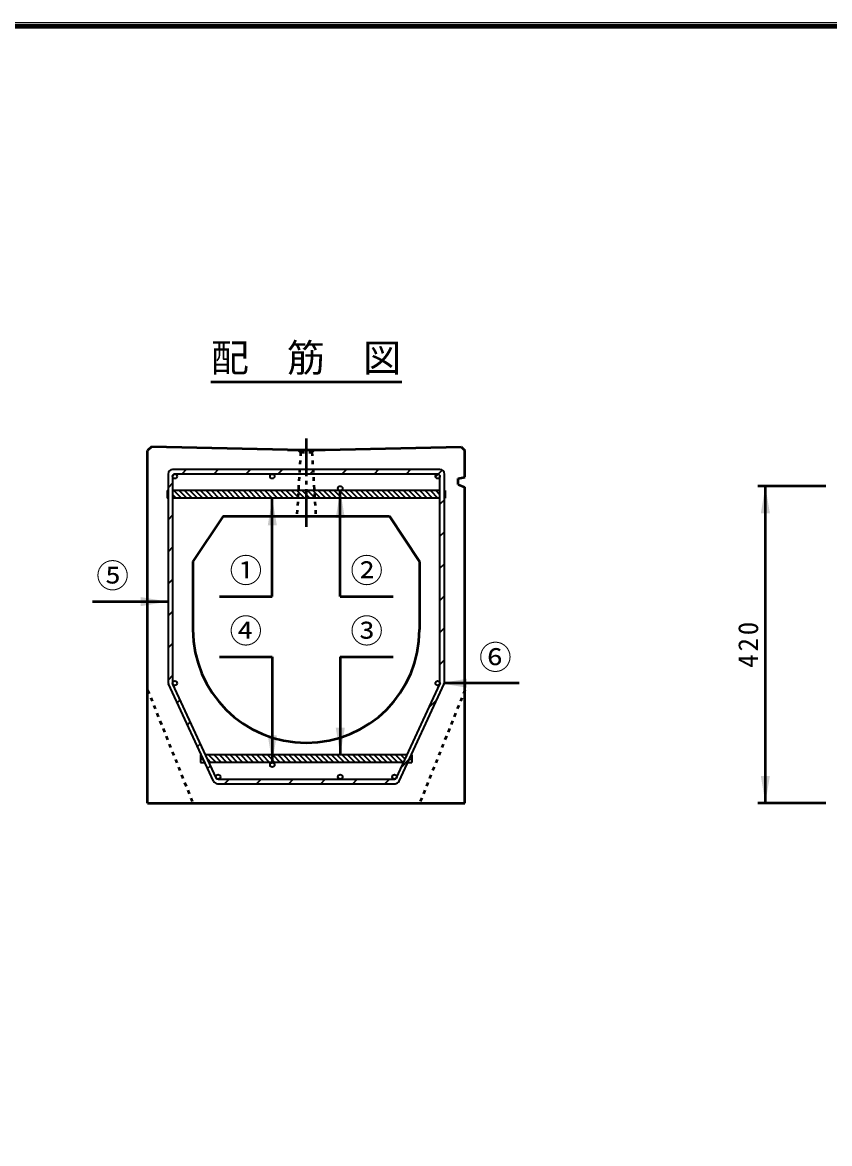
# Model space of a CAD drawing. Units: millimetres, scale not verified. Extents: x 100 to 4105, y 100 to 2870.
# Drawn here: x 1729 to 2797, y 1385 to 2870 of the extents above; entities that cross this region are included whole.
import ezdxf
from ezdxf.enums import TextEntityAlignment as Align

# ---------------------------------------------------------------- set-up
doc = ezdxf.new("R2010")
doc.units = ezdxf.units.MM
doc.header["$LTSCALE"] = 5
doc.linetypes.add('USER1', pattern=[2.2, 1, -1.2])
doc.linetypes.add('USER3', pattern=[13.4, 10, -1.2, 1, -1.2])
doc.layers.add('V-nasSTD', color=7, linetype='Continuous', lineweight=50)
doc.styles.add('ＭＳ ゴシック', font='')
doc.styles.get('ＭＳ ゴシック').set_extended_font_data('MS Gothic')

msp = doc.modelspace()

# ---------------------------------------------------------------- hatches: boundary and pattern name
at = {"layer": 'V-nasSTD'}
for points in [[(2155.525, 2213.998), (2149.525, 2249.998), (2143.525, 2213.998)], [(2718.261, 2219.998), (2712.261, 2255.998), (2706.261, 2219.998)], [(2065.59, 2203.998), (2059.59, 2239.998), (2053.59, 2203.998)], [(1885.525, 2097.043), (1921.525, 2103.043), (1885.525, 2109.043)], [(2317.467, 1988.998), (2281.467, 1994.998), (2317.467, 2000.998)], [(2143.525, 1935.998), (2149.525, 1899.998), (2155.525, 1935.998)], [(2053.525, 1925.998), (2059.525, 1889.998), (2065.525, 1925.998)], [(2706.261, 1871.998), (2712.261, 1835.998), (2718.261, 1871.998)]]:
    msp.add_hatch(color=256, dxfattribs=at).paths.add_polyline_path(points)

# ---------------------------------------------------------------- linework, layer by layer
at = {"layer": 'V-nasSTD', "lineweight": 100}
msp.add_line((4100, 2865), (105, 2865), dxfattribs=at)
at = {"layer": 'V-nasSTD'}
for p, q in [((1978.122, 2393.998), (2230.928, 2393.998)), ((1899.525, 2307.998), (1894.525, 2302.998)), ((1894.525, 1835.998), (1894.525, 2302.998)), ((2079.525, 2303.998), (1899.525, 2307.998)), ((2079.525, 2303.998), (2129.525, 2303.998)), ((2129.525, 2303.998), (2309.525, 2307.998)), ((2309.525, 2307.998), (2314.525, 2302.998)), ((2314.525, 2268.013), (2314.525, 2302.998)), ((2305.525, 2265.998), (2314.525, 2268.013)), ((2305.525, 2257.998), (2305.525, 2265.998)), ((2305.525, 2257.998), (2314.525, 2254.64)), ((2149.525, 2109.998), (2149.525, 2249.998)), ((2314.525, 1835.998), (2314.525, 2254.64)), ((2792.261, 2255.998), (2702.261, 2255.998)), ((2712.261, 1835.998), (2712.261, 2255.998)), ((2059.59, 2109.998), (2059.59, 2239.998)), ((1994.525, 2215.998), (1954.525, 2155.998)), ((1994.525, 2215.998), (2214.525, 2215.998)), ((2214.525, 2215.998), (2254.525, 2155.998)), ((1954.525, 2155.998), (1954.525, 2065.998)), ((2254.525, 2155.998), (2254.525, 2065.998)), ((1989.59, 2109.998), (2059.59, 2109.998)), ((2149.525, 2109.998), (2219.525, 2109.998)), ((1821.525, 2103.043), (1921.525, 2103.043)), ((1989.525, 2029.998), (2059.525, 2029.998)), ((2059.525, 2029.998), (2059.525, 1889.998)), ((2149.525, 2029.998), (2149.525, 1899.998)), ((2149.525, 2029.998), (2219.525, 2029.998)), ((2386.467, 1994.998), (2286.467, 1994.998)), ((1894.525, 1835.998), (2314.525, 1835.998)), ((2792.261, 1835.998), (2702.261, 1835.998))]:
    msp.add_line(p, q, dxfattribs=at)
at = {"layer": 'V-nasSTD', "linetype": 'USER3'}
msp.add_line((2104.525, 2318.998), (2104.525, 2200.998), dxfattribs=at)
at = {"layer": 'V-nasSTD', "linetype": 'USER1'}
for p, q in [((2097.025, 2300.998), (2094.025, 2303.998)), ((2112.025, 2300.998), (2115.025, 2303.998)), ((2097.025, 2300.998), (2092.025, 2215.998)), ((2097.025, 2300.998), (2112.025, 2300.998)), ((2112.025, 2300.998), (2117.025, 2215.998)), ((1894.525, 1985.998), (1954.525, 1835.998)), ((2314.525, 1985.998), (2254.525, 1835.998))]:
    msp.add_line(p, q, dxfattribs=at)
at = {"layer": 'V-nasSTD', "lineweight": 35}
for p, q in [((1921.525, 2271.998), (1921.525, 1996.851)), ((2281.525, 2277.998), (1927.525, 2277.998)), ((2278.525, 2271.998), (1930.525, 2271.998)), ((1945.696, 2277.998), (1939.696, 2271.998)), ((1945.696, 2277.998), (1939.696, 2271.998)), ((1945.696, 2277.998), (1939.696, 2271.998)), ((1988.122, 2277.998), (1982.122, 2271.998)), ((1988.122, 2277.998), (1982.122, 2271.998)), ((1988.122, 2277.998), (1982.122, 2271.998)), ((2030.549, 2277.998), (2024.549, 2271.998)), ((2030.549, 2277.998), (2024.549, 2271.998)), ((2030.549, 2277.998), (2024.549, 2271.998)), ((2072.975, 2277.998), (2066.975, 2271.998)), ((2072.975, 2277.998), (2066.975, 2271.998)), ((2072.975, 2277.998), (2066.975, 2271.998)), ((2115.402, 2277.998), (2109.402, 2271.998)), ((2157.828, 2277.998), (2151.828, 2271.998)), ((2200.254, 2277.998), (2194.254, 2271.998)), ((2200.254, 2277.998), (2194.254, 2271.998)), ((2200.254, 2277.998), (2194.254, 2271.998)), ((2242.681, 2277.998), (2236.681, 2271.998)), ((2242.681, 2277.998), (2236.681, 2271.998)), ((2242.681, 2277.998), (2236.681, 2271.998)), ((2279.059, 2271.95), (2275.573, 2268.464)), ((2284.383, 2277.274), (2279.059, 2271.95)), ((2284.383, 2277.274), (2279.059, 2271.95)), ((2284.383, 2277.274), (2279.059, 2271.95)), ((2287.525, 1996.851), (2287.525, 2271.998)), ((1927.525, 2259.827), (1921.525, 2253.827)), ((1927.525, 2259.827), (1921.525, 2253.827)), ((1927.525, 2259.827), (1921.525, 2253.827)), ((1927.525, 2268.998), (1927.525, 1995.123)), ((2281.525, 1995.123), (2281.525, 2268.998)), ((1920.525, 2249.998), (1921.525, 2249.998)), ((1920.525, 2249.998), (1920.525, 2239.998)), ((1920.525, 2244.713), (1921.525, 2243.713)), ((2281.525, 2249.998), (1927.525, 2249.998)), ((1927.525, 2244.784), (1932.311, 2239.998)), ((1929.382, 2249.998), (1939.382, 2239.998)), ((1936.453, 2249.998), (1946.453, 2239.998)), ((1943.524, 2249.998), (1953.524, 2239.998)), ((1950.595, 2249.998), (1960.595, 2239.998)), ((1957.666, 2249.998), (1967.666, 2239.998)), ((1964.737, 2249.998), (1974.737, 2239.998)), ((1971.808, 2249.998), (1981.808, 2239.998)), ((1978.879, 2249.998), (1988.879, 2239.998)), ((1985.95, 2249.998), (1995.95, 2239.998)), ((1993.021, 2249.998), (2003.021, 2239.998)), ((2000.092, 2249.998), (2010.092, 2239.998)), ((2007.164, 2249.998), (2017.164, 2239.998)), ((2014.235, 2249.998), (2024.235, 2239.998)), ((2021.306, 2249.998), (2031.306, 2239.998)), ((2028.377, 2249.998), (2038.377, 2239.998)), ((2035.448, 2249.998), (2045.448, 2239.998)), ((2042.519, 2249.998), (2052.519, 2239.998)), ((2049.59, 2249.998), (2059.59, 2239.998)), ((2056.661, 2249.998), (2066.661, 2239.998)), ((2063.732, 2249.998), (2073.732, 2239.998)), ((2070.803, 2249.998), (2080.803, 2239.998)), ((2077.874, 2249.998), (2087.874, 2239.998)), ((2084.945, 2249.998), (2094.945, 2239.998)), ((2092.016, 2249.998), (2102.016, 2239.998)), ((2099.087, 2249.998), (2109.087, 2239.998)), ((2106.158, 2249.998), (2116.158, 2239.998)), ((2113.23, 2249.998), (2123.23, 2239.998)), ((2120.301, 2249.998), (2130.301, 2239.998)), ((2127.372, 2249.998), (2137.372, 2239.998)), ((2134.443, 2249.998), (2144.443, 2239.998)), ((2141.514, 2249.998), (2151.514, 2239.998)), ((2148.585, 2249.998), (2158.585, 2239.998)), ((2155.656, 2249.998), (2165.656, 2239.998)), ((2162.727, 2249.998), (2172.727, 2239.998)), ((2169.798, 2249.998), (2179.798, 2239.998)), ((2176.869, 2249.998), (2186.869, 2239.998)), ((2183.94, 2249.998), (2193.94, 2239.998)), ((2191.011, 2249.998), (2201.011, 2239.998)), ((2198.082, 2249.998), (2208.082, 2239.998)), ((2205.153, 2249.998), (2215.153, 2239.998)), ((2212.225, 2249.998), (2222.225, 2239.998)), ((2219.296, 2249.998), (2229.296, 2239.998)), ((2226.367, 2249.998), (2236.367, 2239.998)), ((2233.438, 2249.998), (2243.438, 2239.998)), ((2240.509, 2249.998), (2250.509, 2239.998)), ((2247.58, 2249.998), (2257.58, 2239.998)), ((2254.651, 2249.998), (2264.651, 2239.998)), ((2261.722, 2249.998), (2271.722, 2239.998)), ((2268.793, 2249.998), (2278.793, 2239.998)), ((2275.864, 2249.998), (2281.525, 2244.338)), ((2287.525, 2249.998), (2288.525, 2249.998)), ((2287.525, 2245.409), (2288.525, 2244.409)), ((2288.525, 2249.998), (2288.525, 2239.998)), ((1921.525, 2239.998), (1920.525, 2239.998)), ((2281.525, 2239.998), (1927.525, 2239.998)), ((2287.525, 2237.99), (2281.525, 2231.99)), ((2287.525, 2237.99), (2281.525, 2231.99)), ((2287.525, 2237.99), (2281.525, 2231.99)), ((2288.525, 2239.998), (2287.525, 2239.998)), ((1927.525, 2217.401), (1921.525, 2211.401)), ((1927.525, 2217.401), (1921.525, 2211.401)), ((1927.525, 2217.401), (1921.525, 2211.401)), ((2281.525, 2189.563), (2287.525, 2195.563)), ((2281.525, 2189.563), (2287.525, 2195.563)), ((2281.525, 2189.563), (2287.525, 2195.563)), ((1927.525, 2174.974), (1921.525, 2168.974)), ((1927.525, 2174.974), (1921.525, 2168.974)), ((1927.525, 2174.974), (1921.525, 2168.974)), ((2281.525, 2147.137), (2287.525, 2153.137)), ((2281.525, 2147.137), (2287.525, 2153.137)), ((2281.525, 2147.137), (2287.525, 2153.137)), ((1927.525, 2132.548), (1921.525, 2126.548)), ((1927.525, 2132.548), (1921.525, 2126.548)), ((1927.525, 2132.548), (1921.525, 2126.548)), ((2281.525, 2104.71), (2287.525, 2110.71)), ((2281.525, 2104.71), (2287.525, 2110.71)), ((2281.525, 2104.71), (2287.525, 2110.71)), ((1927.525, 2090.122), (1921.525, 2084.122)), ((1927.525, 2090.122), (1921.525, 2084.122)), ((1927.525, 2090.122), (1921.525, 2084.122)), ((2281.525, 2062.284), (2287.525, 2068.284)), ((2281.525, 2062.284), (2287.525, 2068.284)), ((2281.525, 2062.284), (2287.525, 2068.284)), ((1927.525, 2047.695), (1921.525, 2041.695)), ((1927.525, 2047.695), (1921.525, 2041.695)), ((1927.525, 2047.695), (1921.525, 2041.695)), ((2281.525, 2019.858), (2287.525, 2025.858)), ((2281.525, 2019.858), (2287.525, 2025.858)), ((2281.525, 2019.858), (2287.525, 2025.858)), ((1927.525, 2005.269), (1921.525, 1999.269)), ((1927.525, 2005.269), (1921.525, 1999.269)), ((1927.525, 2005.269), (1921.525, 1999.269)), ((1981.547, 1865.484), (1922.077, 1994.337)), ((1985.089, 1869.741), (1927.801, 1993.865)), ((2223.961, 1869.741), (2281.249, 1993.865)), ((2227.502, 1865.484), (2286.973, 1994.337)), ((1937.51, 1972.828), (1933.743, 1969.06)), ((1937.51, 1972.828), (1933.743, 1969.06)), ((1937.51, 1972.828), (1933.743, 1969.06)), ((2266.926, 1962.832), (2277.152, 1973.058)), ((2266.926, 1962.832), (2277.152, 1973.058)), ((2266.926, 1962.832), (2277.152, 1973.058)), ((1950.908, 1943.799), (1947.141, 1940.032)), ((1950.908, 1943.799), (1947.141, 1940.032)), ((1950.908, 1943.799), (1947.141, 1940.032)), ((1964.306, 1914.771), (1960.539, 1911.003)), ((1964.306, 1914.771), (1960.539, 1911.003)), ((1964.306, 1914.771), (1960.539, 1911.003)), ((1964.618, 1899.998), (1964.618, 1889.998)), ((1964.618, 1899.998), (1965.618, 1899.998)), ((1964.618, 1896.564), (1969.418, 1891.764)), ((1964.618, 1889.998), (1970.233, 1889.998)), ((2237.925, 1899.998), (1971.124, 1899.998)), ((1973.584, 1894.67), (1978.255, 1889.998)), ((1973.936, 1881.975), (1977.704, 1885.742)), ((1973.936, 1881.975), (1977.704, 1885.742)), ((1973.936, 1881.975), (1977.704, 1885.742)), ((1975.326, 1899.998), (1985.326, 1889.998)), ((2233.31, 1889.998), (1975.74, 1889.998)), ((1982.397, 1899.998), (1992.397, 1889.998)), ((1989.468, 1899.998), (1999.468, 1889.998)), ((1996.539, 1899.998), (2006.539, 1889.998)), ((2003.61, 1899.998), (2013.61, 1889.998)), ((2010.681, 1899.998), (2020.681, 1889.998)), ((2017.752, 1899.998), (2027.752, 1889.998)), ((2024.823, 1899.998), (2034.823, 1889.998)), ((2031.894, 1899.998), (2041.894, 1889.998)), ((2038.965, 1899.998), (2048.965, 1889.998)), ((2046.037, 1899.998), (2056.037, 1889.998)), ((2053.108, 1899.998), (2063.108, 1889.998)), ((2060.179, 1899.998), (2070.179, 1889.998)), ((2067.25, 1899.998), (2077.25, 1889.998)), ((2074.321, 1899.998), (2084.321, 1889.998)), ((2081.392, 1899.998), (2091.392, 1889.998)), ((2088.463, 1899.998), (2098.463, 1889.998)), ((2095.534, 1899.998), (2105.534, 1889.998)), ((2102.605, 1899.998), (2112.605, 1889.998)), ((2109.676, 1899.998), (2119.676, 1889.998)), ((2116.747, 1899.998), (2126.747, 1889.998)), ((2123.818, 1899.998), (2133.818, 1889.998)), ((2130.889, 1899.998), (2140.889, 1889.998)), ((2137.96, 1899.998), (2147.96, 1889.998)), ((2145.032, 1899.998), (2155.032, 1889.998)), ((2152.103, 1899.998), (2162.103, 1889.998)), ((2159.174, 1899.998), (2169.174, 1889.998)), ((2166.245, 1899.998), (2176.245, 1889.998)), ((2173.316, 1899.998), (2183.316, 1889.998)), ((2180.387, 1899.998), (2190.387, 1889.998)), ((2187.458, 1899.998), (2197.458, 1889.998)), ((2194.529, 1899.998), (2204.529, 1889.998)), ((2201.6, 1899.998), (2211.6, 1889.998)), ((2208.671, 1899.998), (2218.671, 1889.998)), ((2215.742, 1899.998), (2225.742, 1889.998)), ((2222.813, 1899.998), (2232.813, 1889.998)), ((2229.884, 1899.998), (2235.386, 1894.497)), ((2230.56, 1884.04), (2240.786, 1894.266)), ((2230.56, 1884.04), (2240.786, 1894.266)), ((2230.56, 1884.04), (2240.786, 1894.266)), ((2236.955, 1899.998), (2237.619, 1899.335)), ((2238.816, 1889.998), (2244.432, 1889.998)), ((2239.154, 1890.729), (2239.884, 1889.998)), ((2241.387, 1895.567), (2244.432, 1892.522)), ((2243.432, 1899.998), (2244.432, 1899.998)), ((2244.026, 1899.998), (2244.432, 1899.593)), ((2244.432, 1899.998), (2244.432, 1889.998)), ((2220.399, 1873.879), (2218.356, 1871.836)), ((1986.995, 1861.998), (2222.054, 1861.998)), ((1987.813, 1867.998), (2221.237, 1867.998)), ((1996.386, 1861.998), (2002.387, 1867.998)), ((1996.386, 1861.998), (2002.387, 1867.998)), ((1996.386, 1861.998), (2002.387, 1867.998)), ((2038.813, 1861.998), (2044.813, 1867.998)), ((2038.813, 1861.998), (2044.813, 1867.998)), ((2038.813, 1861.998), (2044.813, 1867.998)), ((2081.239, 1861.998), (2087.239, 1867.998)), ((2081.239, 1861.998), (2087.239, 1867.998)), ((2081.239, 1861.998), (2087.239, 1867.998)), ((2123.666, 1861.998), (2129.666, 1867.998)), ((2123.666, 1861.998), (2129.666, 1867.998)), ((2123.666, 1861.998), (2129.666, 1867.998)), ((2166.092, 1861.998), (2172.092, 1867.998)), ((2166.092, 1861.998), (2172.092, 1867.998)), ((2166.092, 1861.998), (2172.092, 1867.998)), ((2208.518, 1861.998), (2214.519, 1867.998)), ((2208.518, 1861.998), (2214.519, 1867.998)), ((2208.518, 1861.998), (2214.519, 1867.998))]:
    msp.add_line(p, q, dxfattribs=at)
at = {"layer": 'V-nasSTD', "lineweight": 13}
msp.add_lwpolyline([(100, 100), (100, 2870), (4105, 2870), (4105, 100)], close=True, dxfattribs=at)
at = {"layer": 'V-nasSTD', "lineweight": 35}
for centre in [(1930.525, 2268.998), (2059.525, 2268.998), (2278.525, 2268.998), (2149.525, 2252.998), (1930.579, 1994.998), (2278.467, 1994.998), (2059.525, 1886.998), (1987.813, 1870.998), (2149.525, 1870.998), (2221.237, 1870.998)]:
    msp.add_circle(centre, 3, dxfattribs=at)
for centre, radius, start, end in [((1927.525, 2271.998), 6, 90, 180), ((1930.525, 2268.998), 3, 90, 180), ((1930.525, 2268.998), 3, 90, 180), ((1930.525, 2268.998), 3, 90, 180), ((2278.525, 2268.998), 3, 0, 90), ((2278.525, 2268.998), 3, 0, 90), ((2278.525, 2268.998), 3, 0, 90), ((2281.525, 2271.998), 6, 0, 90), ((1927.525, 1996.851), 6, 180, 204.77514), ((1930.525, 1995.123), 3, 180, 204.77514), ((2278.525, 1995.123), 3, 335.22486, 0), ((2281.525, 1996.851), 6, 335.22486, 0), ((1986.995, 1867.998), 6, 204.77514, 270), ((1987.813, 1870.998), 3, 204.77514, 270), ((2221.237, 1870.998), 3, 270, 335.22486), ((2222.054, 1867.998), 6, 270, 335.22486)]:
    msp.add_arc(centre, radius, start, end, dxfattribs=at)
at = {"layer": 'V-nasSTD'}
for start, end in [(180, 270), (270, 0)]:
    msp.add_arc((2104.525, 2065.998), 150, start, end, dxfattribs=at)

# ---------------------------------------------------------------- texts
at = {"layer": 'V-nasSTD', "style": 'ＭＳ ゴシック'}
for s, height, p in [('配\u3000筋\u3000図', 36.95, (1978.122, 2444.398)), ('⑤', 31.67, (1826.525, 2153.243)), ('①', 31.67, (2002.99, 2160.198)), ('②', 31.67, (2162.925, 2160.198)), ('④', 31.67, (2002.925, 2080.198)), ('③', 31.67, (2162.925, 2080.198)), ('⑥', 31.67, (2333.267, 2045.198))]:
    msp.add_text(s, height=height, dxfattribs=at).set_placement(p, align=Align.TOP_LEFT)
at = {"layer": 'V-nasSTD', "insert": (2676.261, 2015.398), "char_height": 26.39, "attachment_point": 1, "rotation": 90, "style": 'ＭＳ ゴシック'}
msp.add_mtext('\\T1.2;420', dxfattribs=at)

doc.saveas('drawing.dxf')
